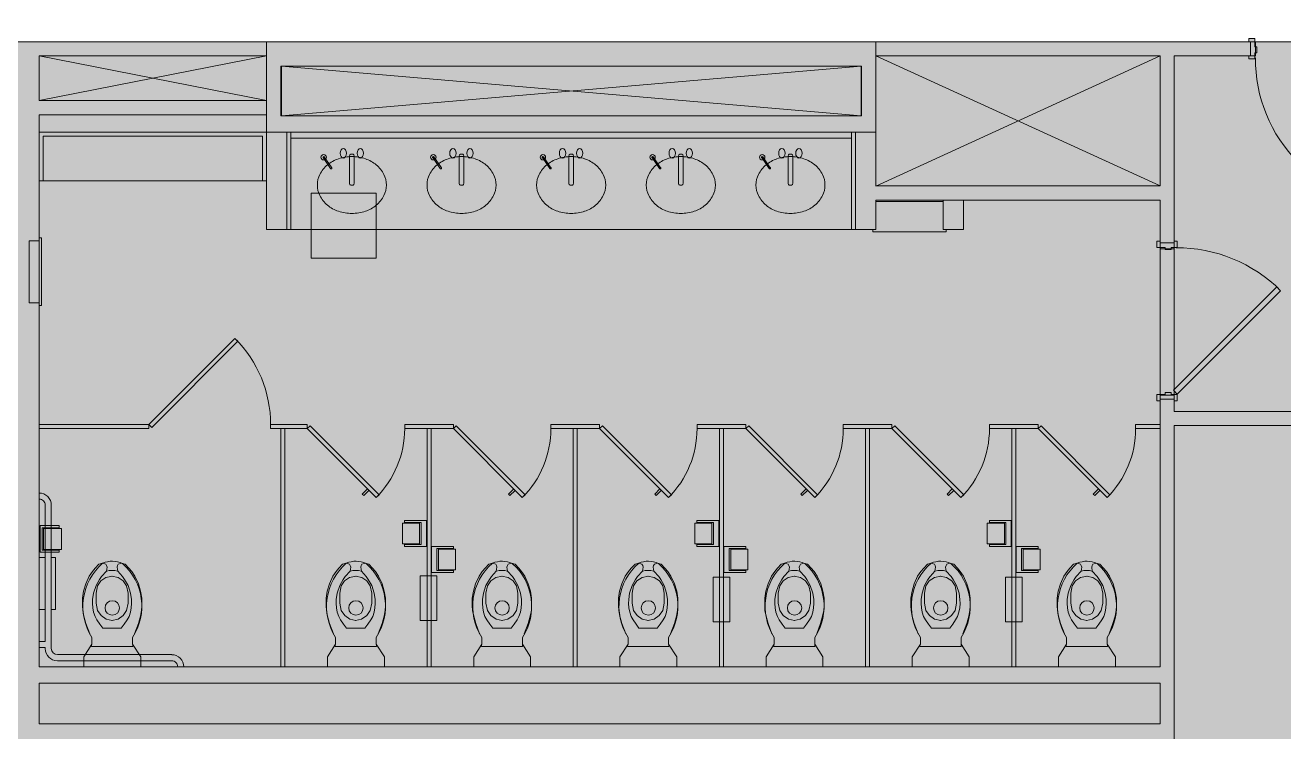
# Model space of a CAD drawing. Header units: inches. Extents: x 0 to 2024, y 708 to 2055.
# Drawn here: x 1038.6 to 1348.5, y 1068.1 to 1242.1 of the extents above; entities that cross this region are included whole.
import ezdxf

# ---------------------------------------------------------------- set-up
doc = ezdxf.new("R2010")
doc.units = ezdxf.units.IN
doc.header["$MEASUREMENT"] = 0
for name, color, linetype, lineweight in [('A-DETL', 90, 'Continuous', 9), ('A-DETL-GENF', 92, 'Continuous', 9), ('A-DOOR', 31, 'Continuous', 13), ('A-WALL-PATT', 111, 'Continuous', 13), ('CORE', 7, 'Continuous', 9), ('I-WALL', 2, 'Continuous', 13), ('Victor Bldg - 6th Floor_LINK_dwg', 8, 'Continuous', 9)]:
    doc.layers.add(name, color=color, linetype=linetype, lineweight=lineweight)

# ---------------------------------------------------------------- blocks, each defined once
blk = doc.blocks.new('Door - Single - Solid Door-7003409-Level XX  CONSTRUCTION')
at = {"layer": 'A-DOOR'}
h = blk.add_hatch(color=250, dxfattribs=at)
h.paths.add_polyline_path([(-15.63, 2.41), (-15.63, 1.66), (-15.26, 1.66), (-15.26, -1.84), (-15.63, -1.84), (-15.63, -2.59), (-14.13, -2.59), (-14.13, -1.09), (-13.63, -1.09), (-13.63, 0.41), (-14.13, 0.41), (-14.13, 2.41), (-15.26, 2.41)], flags=0)
h.paths.add_polyline_path([(21.62, -1.09), (22.12, -1.09), (22.12, -2.59), (23.62, -2.59), (23.62, -1.84), (23.24, -1.84), (23.24, 1.66), (23.62, 1.66), (23.62, 2.41), (22.12, 2.41), (22.12, 0.41), (21.62, 0.41), (21.62, -0.76)], flags=0)
at = {"layer": 'A-DOOR', "color": 8, "lineweight": 20}
for p, q in [((-15.63, 2.41), (-14.13, 2.41)), ((-15.63, 1.66), (-15.63, 2.41)), ((-14.13, 2.41), (-14.13, 0.41)), ((-14.13, 0.41), (-13.63, 0.41)), ((-13.63, 0.41), (-13.63, -1.09)), ((21.62, 0.41), (22.12, 0.41)), ((21.62, -1.09), (21.62, 0.41)), ((22.12, 2.41), (23.62, 2.41)), ((22.12, 0.41), (22.12, 2.41)), ((23.62, 2.41), (23.62, 1.66)), ((-15.63, -2.59), (-15.63, -1.84)), ((-14.13, -2.59), (-15.63, -2.59)), ((-14.13, -1.09), (-14.13, -2.59)), ((-13.63, -1.09), (-14.13, -1.09)), ((-13.03, -1.62), (-14.01, -2.59)), ((-14.01, -2.59), (11.45, -28.04)), ((12.42, -27.07), (-13.03, -1.62)), ((22.12, -1.09), (21.62, -1.09)), ((22.12, -2.59), (22.12, -1.09)), ((23.62, -2.59), (22.12, -2.59)), ((23.62, -1.84), (23.62, -2.59)), ((11.45, -28.04), (12.42, -27.07))]:
    blk.add_line(p, q, dxfattribs=at)
at = {"layer": 'A-DOOR', "lineweight": 9}
blk.add_arc((-14.01, -2.59), 36, 315, 0.5, dxfattribs=at)
blk = doc.blocks.new('Door - Single - Solid Door-7003412-Level XX  CONSTRUCTION')
at = {"layer": 'A-DOOR'}
h = blk.add_hatch(color=250, dxfattribs=at)
h.paths.add_polyline_path([(-14.76, 2.59), (-15.63, 2.59), (-15.63, 1.84), (-15.26, 1.84), (-15.26, -1.66), (-15.63, -1.66), (-15.63, -2.41), (-14.13, -2.41), (-14.13, -0.41), (-13.63, -0.41), (-13.63, 1.09), (-14.13, 1.09), (-14.13, 2.59)], flags=0)
h.paths.add_polyline_path([(23.62, 2.59), (22.12, 2.59), (22.12, 1.09), (21.62, 1.09), (21.62, -0.41), (22.12, -0.41), (22.12, -2.41), (23.62, -2.41), (23.62, -1.66), (23.24, -1.66), (23.24, 1.84), (23.62, 1.84), (23.62, 2.09)], flags=0)
at = {"layer": 'A-DOOR', "color": 8, "lineweight": 20}
for p, q in [((-14.01, 2.59), (11.45, 28.04)), ((11.45, 28.04), (12.42, 27.07)), ((12.42, 27.07), (-13.03, 1.62)), ((-15.63, 2.59), (-15.63, 1.84)), ((-14.13, 2.59), (-15.63, 2.59)), ((-14.13, 1.09), (-14.13, 2.59)), ((-13.63, 1.09), (-14.13, 1.09)), ((-13.03, 1.62), (-14.01, 2.59)), ((-13.63, -0.41), (-13.63, 1.09)), ((22.12, 1.09), (21.62, 1.09)), ((21.62, 1.09), (21.62, -0.41)), ((23.62, 2.59), (22.12, 2.59)), ((22.12, 2.59), (22.12, 1.09)), ((23.62, 1.84), (23.62, 2.59)), ((-15.63, -1.66), (-15.63, -2.41)), ((-15.63, -2.41), (-14.13, -2.41)), ((-14.13, -2.41), (-14.13, -0.41)), ((-14.13, -0.41), (-13.63, -0.41)), ((21.62, -0.41), (22.12, -0.41)), ((22.12, -0.41), (22.12, -2.41)), ((22.12, -2.41), (23.62, -2.41)), ((23.62, -2.41), (23.62, -1.66))]:
    blk.add_line(p, q, dxfattribs=at)
at = {"layer": 'A-DOOR', "lineweight": 9}
blk.add_arc((-14.01, 2.59), 36, 359.5, 45, dxfattribs=at)
blk = doc.blocks.new('Victor Bldg - 6th Floor_LINK_dwg_AH13F-6987496-Level XX  CONSTRUCTION')
at = {"layer": 'CORE'}
for p, q in [((1118.42, 1209.86), (1118.42, 1203.17)), ((1119.29, 1210.31), (1118.72, 1210.31)), ((1119.59, 1203.17), (1119.59, 1209.86)), ((1118.72, 1202.72), (1119.29, 1202.72))]:
    blk.add_line(p, q, dxfattribs=at)
for centre in [(1116.88, 1210.53), (1121.08, 1210.53)]:
    blk.add_ellipse(centre, major_axis=(0, 1.17), ratio=0.666667, dxfattribs=at)
for centre, start_param, end_param in [((1118.72, 1209.86), 0, 1.570796), ((1119.29, 1209.86), 4.712389, 6.283185), ((1118.72, 1203.17), 1.570796, 3.141593), ((1119.29, 1203.17), 3.141593, 4.712389)]:
    blk.add_ellipse(centre, major_axis=(0, 0.45), ratio=0.666667, start_param=start_param, end_param=end_param, dxfattribs=at)
blk = doc.blocks.new('Victor Bldg - 6th Floor_LINK_dwg_AH13F-6987497-Level XX  CONSTRUCTION')
at = {"layer": 'CORE'}
for p, q in [((1145.42, 1209.86), (1145.42, 1203.17)), ((1146.29, 1210.31), (1145.72, 1210.31)), ((1146.59, 1203.17), (1146.59, 1209.86)), ((1145.72, 1202.72), (1146.29, 1202.72))]:
    blk.add_line(p, q, dxfattribs=at)
for centre in [(1143.88, 1210.53), (1148.08, 1210.53)]:
    blk.add_ellipse(centre, major_axis=(0, 1.17), ratio=0.666667, dxfattribs=at)
for centre, start_param, end_param in [((1145.72, 1209.86), 0, 1.570796), ((1146.29, 1209.86), 4.712389, 6.283185), ((1145.72, 1203.17), 1.570796, 3.141593), ((1146.29, 1203.17), 3.141593, 4.712389)]:
    blk.add_ellipse(centre, major_axis=(0, 0.45), ratio=0.666667, start_param=start_param, end_param=end_param, dxfattribs=at)
blk = doc.blocks.new('Victor Bldg - 6th Floor_LINK_dwg_AH13F-6987498-Level XX  CONSTRUCTION')
at = {"layer": 'CORE'}
for p, q in [((1172.42, 1209.86), (1172.42, 1203.17)), ((1173.29, 1210.31), (1172.72, 1210.31)), ((1173.59, 1203.17), (1173.59, 1209.86)), ((1172.72, 1202.72), (1173.29, 1202.72))]:
    blk.add_line(p, q, dxfattribs=at)
for centre in [(1170.88, 1210.53), (1175.08, 1210.53)]:
    blk.add_ellipse(centre, major_axis=(0, 1.17), ratio=0.666667, dxfattribs=at)
for centre, start_param, end_param in [((1172.72, 1209.86), 0, 1.570796), ((1173.29, 1209.86), 4.712389, 6.283185), ((1172.72, 1203.17), 1.570796, 3.141593), ((1173.29, 1203.17), 3.141593, 4.712389)]:
    blk.add_ellipse(centre, major_axis=(0, 0.45), ratio=0.666667, start_param=start_param, end_param=end_param, dxfattribs=at)
blk = doc.blocks.new('Victor Bldg - 6th Floor_LINK_dwg_AH13F-6987499-Level XX  CONSTRUCTION')
at = {"layer": 'CORE'}
for p, q in [((1226.42, 1209.86), (1226.42, 1203.17)), ((1227.29, 1210.31), (1226.72, 1210.31)), ((1227.59, 1203.17), (1227.59, 1209.86)), ((1226.72, 1202.72), (1227.29, 1202.72))]:
    blk.add_line(p, q, dxfattribs=at)
for centre in [(1224.88, 1210.53), (1229.08, 1210.53)]:
    blk.add_ellipse(centre, major_axis=(0, 1.17), ratio=0.666667, dxfattribs=at)
for centre, start_param, end_param in [((1226.72, 1209.86), 0, 1.570796), ((1227.29, 1209.86), 4.712389, 6.283185), ((1226.72, 1203.17), 1.570796, 3.141593), ((1227.29, 1203.17), 3.141593, 4.712389)]:
    blk.add_ellipse(centre, major_axis=(0, 0.45), ratio=0.666667, start_param=start_param, end_param=end_param, dxfattribs=at)
blk = doc.blocks.new('Victor Bldg - 6th Floor_LINK_dwg_AH13F-6987500-Level XX  CONSTRUCTION')
at = {"layer": 'CORE'}
for p, q in [((1199.42, 1209.86), (1199.42, 1203.17)), ((1200.29, 1210.31), (1199.72, 1210.31)), ((1200.59, 1203.17), (1200.59, 1209.86)), ((1199.72, 1202.72), (1200.29, 1202.72))]:
    blk.add_line(p, q, dxfattribs=at)
for centre in [(1197.88, 1210.53), (1202.08, 1210.53)]:
    blk.add_ellipse(centre, major_axis=(0, 1.17), ratio=0.666667, dxfattribs=at)
for centre, start_param, end_param in [((1199.72, 1209.86), 0, 1.570796), ((1200.29, 1209.86), 4.712389, 6.283185), ((1199.72, 1203.17), 1.570796, 3.141593), ((1200.29, 1203.17), 3.141593, 4.712389)]:
    blk.add_ellipse(centre, major_axis=(0, 0.45), ratio=0.666667, start_param=start_param, end_param=end_param, dxfattribs=at)
blk = doc.blocks.new('Victor Bldg - 6th Floor_LINK_dwg_TOILETWP-6987501-Level XX  CONSTRUCTION')
at = {"layer": 'CORE', "flags": 128}
for points in [[(7.25, 5), (5.62, 5), (2.5, 7), (0, 7), (0, -7), (2.5, -7), (5.62, -5), (7.25, -5)], [(8.12, -5.46), (10.63, -6.42), (12.51, -6.92), (13.83, -7.19), (15.03, -7.26), (16.87, -7.26), (18.65, -6.98), (20.47, -6.44), (22.28, -5.58), (23.44, -4.8), (24.31, -4.1), (25.28, -3.19), (25.51, -2.28), (25.47, -2.01), (25.3, -1.48), (24.97, -1.3), (24.53, -1.17), (23.54, -1.33), (22.24, -2.55), (21.51, -3.05), (20.03, -3.89), (18.15, -4.51), (16.56, -4.74), (15.6, -4.76), (14.51, -4.67), (13.47, -4.49), (12.4, -4.14), (11.6, -3.67), (10.47, -2.94), (9.53, -2.21), (9.53, 2.3), (10.47, 3.03), (11.6, 3.77), (12.4, 4.23), (13.47, 4.59), (14.51, 4.77), (15.6, 4.85), (16.56, 4.84), (18.15, 4.6), (20.03, 3.98), (21.51, 3.14), (22.24, 2.64), (23.54, 1.43), (24.53, 1.27), (24.97, 1.39), (25.3, 1.57), (25.47, 2.11), (25.51, 2.37), (25.28, 3.28), (24.31, 4.19), (23.44, 4.89), (22.28, 5.68), (20.47, 6.53), (18.65, 7.07), (16.87, 7.35), (15.03, 7.35), (13.83, 7.28), (12.51, 7.01), (10.63, 6.51), (8.12, 5.55)], [(5.43, 5.11), (4.97, 5.11), (4.97, -5.04), (5.43, -5.04)], [(22.31, -0.02), (21.99, 1.55), (21.18, 2.81), (19.9, 3.63), (18.1, 4), (15.65, 4), (13.85, 3.63), (12.61, 2.77), (11.74, 1.51), (11.44, 0)], [(22.31, 0.11), (21.99, -1.46), (21.18, -2.72), (19.9, -3.54), (18.1, -3.9), (15.65, -3.9), (13.85, -3.54), (12.61, -2.68), (11.74, -1.41), (11.44, 0.09)]]:
    blk.add_lwpolyline(points, dxfattribs=at)
at = {"layer": 'CORE'}
blk.add_circle((14.5, 0), 1.77, dxfattribs=at)
for centre, radius, start, end in [((14.87, -6.83), 14.07, 40.8531, 122.7754), ((18.78, 0), 4.96, 344.4353, 16.8577), ((20.02, 0), 5.98, 335.3815, 23.3669), ((14.91, 6.75), 14.03, 236.9216, 318.7734)]:
    blk.add_arc(centre, radius, start, end, dxfattribs=at)
blk = doc.blocks.new('Victor Bldg - 6th Floor_LINK_dwg-6972721-Level XX  CONSTRUCTION')
at = {"layer": 'CORE'}
for p, q in [((1244.38, 1219.75), (1244.38, 1232)), ((1098, 1220), (1042, 1220)), ((1243, 1215.75), (1243, 1191.75)), ((1098, 1203.75), (1042, 1203.75)), ((1318, 1199), (1318, 1197.75)), ((1101.5, 1142.75), (1101.5, 1084.12)), ((1102.5, 1142.75), (1102.5, 1084.12)), ((1137.5, 1142.75), (1137.5, 1084.12)), ((1138.5, 1142.75), (1138.5, 1084.12)), ((1173.5, 1142.75), (1173.5, 1084.12)), ((1174.5, 1142.75), (1174.5, 1084.12)), ((1209.5, 1142.75), (1209.5, 1084.12)), ((1210.5, 1142.75), (1210.5, 1084.12)), ((1245.5, 1142.75), (1245.5, 1084.12)), ((1246.5, 1142.75), (1246.5, 1084.12)), ((1281.5, 1142.75), (1281.5, 1084.12)), ((1282.5, 1142.75), (1282.5, 1084.12)), ((1042, 1126.89), (1042, 1125.4)), ((1042, 1124.87), (1042, 1112.37)), ((1044.99, 1088.61), (1044.99, 1123.91)), ((1044.96, 1118.87), (1046.46, 1118.87)), ((1044.96, 1118.37), (1046.46, 1118.37)), ((1046.46, 1118.2), (1044.96, 1118.2)), ((1044.96, 1112.97), (1046.46, 1112.97)), ((1044.96, 1112.87), (1046.46, 1112.87)), ((1043.48, 1111), (1042, 1111)), ((1044.96, 1112.37), (1046.46, 1112.37)), ((1043.48, 1098.25), (1042, 1098.25)), ((1074.63, 1087.12), (1046.48, 1087.12)), ((1046.48, 1085.63), (1074.63, 1085.63)), ((1077.61, 1084.12), (1076.12, 1084.12))]:
    blk.add_line(p, q, dxfattribs=at)
at = {"layer": 'CORE', "flags": 128}
for points in [[(1248, 1238), (1098, 1238), (829, 1238), (829, 951.5), (829, 904), (850.19, 904), (850.19, 907.5), (833.62, 907.5), (833.62, 951.5)], [(1321.5, 1234.5), (1341.5, 1234.5), (1341.5, 1238), (1248, 1238), (1248, 1215.75), (1098, 1215.75), (1098, 1238)], [(1491.5, 1162.5), (1491.5, 1238), (1377.5, 1238), (1377.5, 1234.5), (1381.5, 1234.5), (1381.5, 1147), (1321.5, 1147), (1321.5, 1151)], [(1042, 1234.5), (1042, 1223.5), (1098, 1223.5), (1042, 1234.5), (1098, 1234.5), (1042, 1223.5)], [(1248, 1215.75), (1248, 1202.5), (1318, 1202.5), (1318, 1234.5), (1248, 1202.44)], [(1318, 1202.5), (1248, 1234.5), (1318, 1234.5), (1318, 1205.25)], [(1321.5, 1197.75), (1321.5, 1234.5), (1321.5, 1187), (1321.5, 1152.44)], [(1101.63, 1232), (1244.38, 1219.75), (1101.63, 1219.75), (1101.63, 1232), (1244.38, 1232), (1101.63, 1219.75)], [(1318, 1151), (1318, 1084.12), (1042, 1084.12), (1042, 1220)], [(1103, 1191.75), (1103, 1215.75), (1103, 1191.75), (1098, 1191.75), (1098, 1215.75), (1042, 1215.75)], [(1321.5, 1187), (1318, 1187), (1318, 1199), (1269.62, 1199), (1269.62, 1191.75), (1264.62, 1191.75), (1264.62, 1198.69), (1248, 1198.69), (1248, 1191.75), (1248, 1199), (1264.62, 1199), (1264.62, 1191.75), (1264.62, 1198.69), (1248, 1198.69), (1248, 1191.75), (1243, 1191.75), (1103, 1191.75), (1098, 1191.75), (1098, 1215.75)], [(1097, 1203.75), (1097, 1214.75), (1043, 1214.75), (1043, 1203.75)], [(1104, 1191.75), (1104, 1214.25), (1242, 1214.25), (1242, 1191.75)], [(1042, 1173.76), (1039.5, 1173.76), (1039.5, 1189.01), (1042, 1189.01)], [(1042, 1189.69), (1042.56, 1189.69), (1042.56, 1173.07), (1042, 1173.07)], [(1321.5, 1152), (1321.5, 1151), (1318, 1151), (1318, 1187)], [(1042, 1142.75), (1069, 1142.75), (1069, 1143.75), (1069.71, 1143.04), (1090.92, 1164.26), (1090.21, 1164.96), (1069, 1143.75), (1042, 1143.75)], [(1318, 1142.75), (1312, 1142.75), (1312, 1143.75), (1318, 1143.75)], [(1108, 1142.75), (1124.97, 1125.78), (1125.68, 1126.49), (1108.71, 1143.46), (1108, 1142.75), (1108.71, 1142.04)], [(1321.5, 865.12), (1321.5, 929.62), (1321.5, 965.62), (1321.5, 1008.5), (1325.5, 1008.5), (1325.5, 1013.5), (1321.5, 1013.5), (1321.5, 1143.5), (1381.5, 1143.5), (1381.5, 1106.5)], [(1123.2, 1127.55), (1121.92, 1126.26), (1121.57, 1126.62), (1122.85, 1127.9)], [(1159.2, 1127.55), (1157.92, 1126.26), (1157.57, 1126.62), (1158.85, 1127.9)], [(1195.2, 1127.55), (1193.92, 1126.26), (1193.57, 1126.62), (1194.85, 1127.9)], [(1231.2, 1127.55), (1229.92, 1126.26), (1229.57, 1126.62), (1230.85, 1127.9)], [(1267.2, 1127.55), (1265.92, 1126.26), (1265.57, 1126.62), (1266.85, 1127.9)], [(1303.2, 1127.55), (1301.92, 1126.26), (1301.57, 1126.62), (1302.85, 1127.9)], [(1043.5, 1123.91), (1043.5, 1090.39), (1042, 1090.39)], [(1044.94, 1112.37), (1042.21, 1112.37), (1042.21, 1118.87), (1044.94, 1118.87)], [(1046.46, 1118.37), (1046.96, 1118.37), (1046.96, 1118.87), (1046.46, 1118.87)], [(1044.94, 1112.87), (1042.71, 1112.87), (1042.71, 1118.37), (1044.94, 1118.37)], [(1044.94, 1118.2), (1043.08, 1118.2), (1043.08, 1112.97), (1044.94, 1112.97)], [(1046.46, 1112.97), (1047.47, 1112.97), (1047.47, 1118.2), (1046.46, 1118.2)], [(1046.46, 1112.87), (1046.96, 1112.87), (1046.96, 1112.37), (1046.46, 1112.37)], [(1044.97, 1098.25), (1046, 1098.25), (1046, 1111), (1044.97, 1111)], [(1042, 1088.9), (1043.5, 1088.9), (1043.5, 1088.61)]]:
    blk.add_lwpolyline(points, dxfattribs=at)
for points in [[(1113.76, 1206.79), (1111.92, 1209.47)], [(1114.03, 1206.95), (1112.18, 1209.63)], [(1140.76, 1206.79), (1138.92, 1209.47)], [(1141.03, 1206.95), (1139.18, 1209.63)], [(1167.76, 1206.79), (1165.92, 1209.47)], [(1168.03, 1206.95), (1166.18, 1209.63)], [(1194.76, 1206.79), (1192.92, 1209.47)], [(1195.03, 1206.95), (1193.18, 1209.63)], [(1221.76, 1206.79), (1219.92, 1209.47)], [(1222.03, 1206.95), (1220.18, 1209.63)], [(1109, 1184.75), (1125, 1184.75), (1125, 1200.75), (1109, 1200.75)], [(1265.31, 1191.75), (1265.31, 1191.19), (1247.31, 1191.19), (1247.31, 1191.75), (1247.31, 1191.19), (1265.31, 1191.19)], [(1108, 1143.75), (1099, 1143.75), (1099, 1142.75), (1108, 1142.75)], [(1132, 1143.75), (1144, 1143.75), (1144, 1142.75), (1132, 1142.75)], [(1197.68, 1126.49), (1196.97, 1125.78), (1180, 1142.75), (1180, 1143.75), (1168, 1143.75), (1168, 1142.75), (1180, 1142.75), (1180.71, 1143.46)], [(1204, 1143.75), (1216, 1143.75), (1216, 1142.75), (1216.71, 1143.46), (1233.68, 1126.49), (1232.97, 1125.78), (1216, 1142.75), (1204, 1142.75)], [(1240, 1143.75), (1240, 1142.75), (1252, 1142.75), (1268.97, 1125.78), (1269.68, 1126.49), (1252.71, 1143.46), (1252, 1142.75), (1252, 1143.75)], [(1305.68, 1126.49), (1304.97, 1125.78), (1288, 1142.75), (1276, 1142.75), (1276, 1143.75), (1288, 1143.75), (1288, 1142.75), (1288.71, 1143.46)], [(1160.97, 1125.78), (1161.68, 1126.49), (1144.71, 1143.46), (1144, 1142.75)], [(1131.46, 1119.5), (1135.67, 1119.5), (1135.67, 1114.4), (1131.46, 1114.4)], [(1131.98, 1113.75), (1137.35, 1113.75), (1137.35, 1120.12), (1131.98, 1120.12), (1131.98, 1119.62), (1136.04, 1119.62), (1136.04, 1114.25), (1131.98, 1114.25)], [(1203.46, 1119.5), (1207.67, 1119.5), (1207.67, 1114.4), (1203.46, 1114.4)], [(1203.98, 1113.75), (1209.35, 1113.75), (1209.35, 1120.12), (1203.98, 1120.12), (1203.98, 1119.62), (1208.04, 1119.62), (1208.04, 1114.25), (1203.98, 1114.25)], [(1275.46, 1119.5), (1279.67, 1119.5), (1279.67, 1114.4), (1275.46, 1114.4)], [(1275.98, 1113.75), (1281.35, 1113.75), (1281.35, 1120.12), (1275.98, 1120.12), (1275.98, 1119.62), (1280.04, 1119.62), (1280.04, 1114.25), (1275.98, 1114.25)], [(1143.99, 1113.75), (1138.61, 1113.75), (1138.61, 1107.37), (1143.99, 1107.37), (1143.99, 1107.87), (1139.93, 1107.87), (1139.93, 1113.25), (1143.99, 1113.25)], [(1144.5, 1108), (1140.3, 1108), (1140.3, 1113.1), (1144.5, 1113.1)], [(1215.99, 1113.75), (1210.61, 1113.75), (1210.61, 1107.37), (1215.99, 1107.37), (1215.99, 1107.87), (1211.93, 1107.87), (1211.93, 1113.25), (1215.99, 1113.25)], [(1216.5, 1108), (1212.3, 1108), (1212.3, 1113.1), (1216.5, 1113.1)], [(1287.99, 1113.75), (1282.61, 1113.75), (1282.61, 1107.37), (1287.99, 1107.37), (1287.99, 1107.87), (1283.93, 1107.87), (1283.93, 1113.25), (1287.99, 1113.25)], [(1288.5, 1108), (1284.3, 1108), (1284.3, 1113.1), (1288.5, 1113.1)], [(1135.78, 1095.5), (1135.78, 1106.5), (1139.91, 1106.5), (1139.91, 1095.5)], [(1207.94, 1095.22), (1207.94, 1106.22), (1212.06, 1106.22), (1212.06, 1095.22)], [(1279.94, 1095.22), (1279.94, 1106.22), (1284.06, 1106.22), (1284.06, 1095.22)], [(1042, 1080.12), (1318, 1080.12), (1318, 1070.12), (1042, 1070.12)]]:
    blk.add_lwpolyline(points, close=True, dxfattribs=at)
at = {"layer": 'CORE'}
for centre in [(1112.05, 1209.55), (1112.05, 1209.55), (1139.05, 1209.55), (1139.05, 1209.55), (1166.05, 1209.55), (1166.05, 1209.55), (1193.05, 1209.55), (1193.05, 1209.55), (1220.05, 1209.55), (1220.05, 1209.55)]:
    blk.add_circle(centre, 0.667, dxfattribs=at)
for centre, radius, start, end in [((1112.05, 1209.55), 0.167, 11.6829, 236.8423), ((1112.05, 1209.55), 0.167, 11.6829, 236.8423), ((1118.45, 1201.04), 8.59, 108.8354, 129.4725), ((1119, 1199.43), 10.29, 90, 108.8354), ((1119, 1199.43), 10.29, 71.1646, 90), ((1119.55, 1201.04), 8.59, 50.5275, 71.1646), ((1139.05, 1209.55), 0.167, 11.6829, 236.8423), ((1139.05, 1209.55), 0.167, 11.6829, 236.8423), ((1145.45, 1201.04), 8.59, 108.8354, 129.4725), ((1146, 1199.43), 10.29, 90, 108.8354), ((1146, 1199.43), 10.29, 71.1646, 90), ((1146.55, 1201.04), 8.59, 50.5275, 71.1646), ((1166.05, 1209.55), 0.167, 11.6829, 236.8423), ((1166.05, 1209.55), 0.167, 11.6829, 236.8423), ((1172.45, 1201.04), 8.59, 108.8354, 129.4725), ((1173, 1199.43), 10.29, 90, 108.8354), ((1173, 1199.43), 10.29, 71.1646, 90), ((1173.55, 1201.04), 8.59, 50.5275, 71.1646), ((1193.05, 1209.55), 0.167, 11.6829, 236.8423), ((1193.05, 1209.55), 0.167, 11.6829, 236.8423), ((1199.45, 1201.04), 8.59, 108.8354, 129.4725), ((1200, 1199.43), 10.29, 90, 108.8354), ((1200, 1199.43), 10.29, 71.1646, 90), ((1200.55, 1201.04), 8.59, 50.5275, 71.1646), ((1220.05, 1209.55), 0.167, 11.6829, 236.8423), ((1220.05, 1209.55), 0.167, 11.6829, 236.8423), ((1226.45, 1201.04), 8.59, 108.8354, 129.4725), ((1227, 1199.43), 10.29, 90, 108.8354), ((1227, 1199.43), 10.29, 71.1646, 90), ((1227.55, 1201.04), 8.59, 50.5275, 71.1646), ((1117.61, 1202.07), 7.26, 129.4725, 153.2988), ((1113.9, 1206.86), 0.167, 192.1914, 57.3508), ((1113.9, 1206.86), 0.167, 192.1914, 57.3508), ((1120.39, 1202.07), 7.26, 26.7012, 50.5275), ((1144.61, 1202.07), 7.26, 129.4725, 153.2988), ((1140.9, 1206.86), 0.167, 192.1914, 57.3508), ((1140.9, 1206.86), 0.167, 192.1914, 57.3508), ((1147.39, 1202.07), 7.26, 26.7012, 50.5275), ((1171.61, 1202.07), 7.26, 129.4725, 153.2988), ((1167.9, 1206.86), 0.167, 192.1914, 57.3508), ((1167.9, 1206.86), 0.167, 192.1914, 57.3508), ((1174.39, 1202.07), 7.26, 26.7012, 50.5275), ((1198.61, 1202.07), 7.26, 129.4725, 153.2988), ((1194.9, 1206.86), 0.167, 192.1914, 57.3508), ((1194.9, 1206.86), 0.167, 192.1914, 57.3508), ((1201.39, 1202.07), 7.26, 26.7012, 50.5275), ((1225.61, 1202.07), 7.26, 129.4725, 153.2988), ((1221.9, 1206.86), 0.167, 192.1914, 57.3508), ((1221.9, 1206.86), 0.167, 192.1914, 57.3508), ((1228.39, 1202.07), 7.26, 26.7012, 50.5275), ((1116.3, 1202.72), 5.8, 153.2988, 180), ((1116.3, 1202.72), 5.8, 180, 206.7012), ((1121.7, 1202.72), 5.8, 0, 26.7012), ((1121.7, 1202.72), 5.8, 333.2988, 0), ((1143.3, 1202.72), 5.8, 153.2988, 180), ((1143.3, 1202.72), 5.8, 180, 206.7012), ((1148.7, 1202.72), 5.8, 0, 26.7012), ((1148.7, 1202.72), 5.8, 333.2988, 0), ((1170.3, 1202.72), 5.8, 153.2988, 180), ((1170.3, 1202.72), 5.8, 180, 206.7012), ((1175.7, 1202.72), 5.8, 0, 26.7012), ((1175.7, 1202.72), 5.8, 333.2988, 0), ((1197.3, 1202.72), 5.8, 153.2988, 180), ((1197.3, 1202.72), 5.8, 180, 206.7012), ((1202.7, 1202.72), 5.8, 0, 26.7012), ((1202.7, 1202.72), 5.8, 333.2988, 0), ((1224.3, 1202.72), 5.8, 153.2988, 180), ((1224.3, 1202.72), 5.8, 180, 206.7012), ((1229.7, 1202.72), 5.8, 0, 26.7012), ((1229.7, 1202.72), 5.8, 333.2988, 0), ((1117.61, 1203.38), 7.26, 206.7012, 230.5275), ((1120.39, 1203.38), 7.26, 309.4725, 333.2988), ((1144.61, 1203.38), 7.26, 206.7012, 230.5275), ((1147.39, 1203.38), 7.26, 309.4725, 333.2988), ((1171.61, 1203.38), 7.26, 206.7012, 230.5275), ((1174.39, 1203.38), 7.26, 309.4725, 333.2988), ((1198.61, 1203.38), 7.26, 206.7012, 230.5275), ((1201.39, 1203.38), 7.26, 309.4725, 333.2988), ((1225.61, 1203.38), 7.26, 206.7012, 230.5275), ((1228.39, 1203.38), 7.26, 309.4725, 333.2988), ((1118.45, 1204.4), 8.59, 230.5275, 251.1646), ((1119.55, 1204.4), 8.59, 288.8354, 309.4725), ((1145.45, 1204.4), 8.59, 230.5275, 251.1646), ((1146.55, 1204.4), 8.59, 288.8354, 309.4725), ((1172.45, 1204.4), 8.59, 230.5275, 251.1646), ((1173.55, 1204.4), 8.59, 288.8354, 309.4725), ((1199.45, 1204.4), 8.59, 230.5275, 251.1646), ((1200.55, 1204.4), 8.59, 288.8354, 309.4725), ((1226.45, 1204.4), 8.59, 230.5275, 251.1646), ((1227.55, 1204.4), 8.59, 288.8354, 309.4725), ((1119, 1206.02), 10.29, 251.1646, 270), ((1119, 1206.02), 10.29, 270, 288.8354), ((1146, 1206.02), 10.29, 251.1646, 270), ((1146, 1206.02), 10.29, 270, 288.8354), ((1173, 1206.02), 10.29, 251.1646, 270), ((1173, 1206.02), 10.29, 270, 288.8354), ((1200, 1206.02), 10.29, 251.1646, 270), ((1200, 1206.02), 10.29, 270, 288.8354), ((1227, 1206.02), 10.29, 251.1646, 270), ((1227, 1206.02), 10.29, 270, 288.8354), ((1069, 1143.75), 30, 0, 45), ((1108, 1142.75), 24, 315, 360), ((1144, 1142.75), 24, 315, 360), ((1180, 1142.75), 24, 315, 360), ((1216, 1142.75), 24, 315, 360), ((1252, 1142.75), 24, 315, 360), ((1288, 1142.75), 24, 315, 360), ((1042.01, 1123.91), 2.98, 0, 90.1475), ((1042.01, 1123.91), 1.49, 0, 90.2951), ((1046.48, 1088.61), 2.98, 180, 270), ((1046.48, 1088.61), 1.49, 180, 270), ((1074.63, 1084.13), 2.98, 359.8525, 90), ((1074.63, 1084.13), 1.49, 359.7049, 90)]:
    blk.add_arc(centre, radius, start, end, dxfattribs=at)
for name in ['Victor Bldg - 6th Floor_LINK_dwg_AH13F-6987496-Level XX  CONSTRUCTION', 'Victor Bldg - 6th Floor_LINK_dwg_AH13F-6987497-Level XX  CONSTRUCTION', 'Victor Bldg - 6th Floor_LINK_dwg_AH13F-6987498-Level XX  CONSTRUCTION', 'Victor Bldg - 6th Floor_LINK_dwg_AH13F-6987500-Level XX  CONSTRUCTION', 'Victor Bldg - 6th Floor_LINK_dwg_AH13F-6987499-Level XX  CONSTRUCTION']:
    blk.add_blockref(name, (0, 0))
at = {"rotation": 90}
for p in [(1060, 1084.12), (1120, 1084.12), (1156, 1084.12), (1192, 1084.12), (1228, 1084.12), (1264, 1084.12), (1300, 1084.12)]:
    blk.add_blockref('Victor Bldg - 6th Floor_LINK_dwg_TOILETWP-6987501-Level XX  CONSTRUCTION', p, dxfattribs=at)

msp = doc.modelspace()

# ---------------------------------------------------------------- hatches: boundary and pattern name
at = {"layer": 'A-DETL-GENF'}
h = msp.add_hatch(color=9, dxfattribs=at)
h.paths.add_polyline_path([(807.87, 707.56), (2023.53, 707.56), (2023.53, 2035.5), (1783, 2035.5), (1783, 2021.5), (1759, 2021.5), (1759, 2035.5), (1443, 2035.5), (1443, 1757.5), (1453, 1757.5), (1453, 1733.5), (1443, 1733.5), (1443, 1399.5), (1455, 1399.5), (1455, 1371.5), (1443, 1371.5), (1443, 1301.25), (1883.86, 1301.25), (1883.86, 1238), (1986, 1238), (1986, 749.5), (807.87, 749.5), (807.87, 748.75), (806.37, 748.75), (806.37, 750.75), (805.87, 750.75), (805.87, 752.25), (806.37, 752.25), (806.37, 753), (770.12, 753), (770.12, 752.25), (770.62, 752.25), (770.62, 750.75), (770.12, 750.75), (770.12, 748.75), (768.62, 748.75), (768.62, 749.5), (765.5, 749.5), (765.5, 872.5), (34.12, 872.5), (34.12, 814.5), (30, 814.5), (30, 728.5), (34.12, 728.5), (34.12, 707.56), (807.5, 707.56)], flags=0)
h.paths.add_polyline_path([(1004.38, 813), (1040.62, 813), (1040.62, 813.75), (1040.12, 813.75), (1040.12, 815.25), (1040.62, 815.25), (1040.62, 818.38), (1042.12, 818.38), (1042.12, 817.63), (1052.5, 817.63), (1052.5, 912.5), (993, 912.5), (993, 951.5), (907.38, 951.5), (907.38, 817.63), (1002.88, 817.63), (1002.89, 818.38), (1004.38, 818.38), (1004.38, 815.25), (1004.88, 815.25), (1004.88, 813.75), (1004.38, 813.75)], flags=0)
h.paths.add_polyline_path([(899.19, 813), (899.19, 815.38), (898.69, 815.38), (898.69, 816.88), (899.19, 816.88), (899.19, 818.38), (900.69, 818.38), (900.69, 817.63), (902.75, 817.63), (902.75, 951.5), (833.62, 951.5), (833.62, 817.63), (861.44, 817.63), (861.44, 818.38), (862.94, 818.38), (862.94, 816.88), (863.44, 816.88), (863.44, 815.38), (862.94, 815.38), (862.94, 813), (899.06, 813)], flags=0)
h.paths.add_polyline_path([(1286.63, 813), (1286.63, 814.75), (1286.13, 814.75), (1286.13, 816.25), (1286.63, 816.25), (1286.63, 817.75), (1288.13, 817.75), (1288.13, 817), (1321.5, 817), (1321.5, 865.12), (1290.75, 865.12), (1290.75, 912.5), (1058.5, 912.5), (1058.5, 817), (1248.88, 817), (1248.88, 817.75), (1250.38, 817.75), (1250.38, 816.25), (1250.88, 816.25), (1250.88, 814.75), (1250.38, 814.75), (1250.38, 813), (1286.5, 813)], flags=0)
h.paths.add_polyline_path([(1765.42, 818), (1947.62, 818), (1947.62, 994.5), (1842, 994.5), (1842, 1002.5), (1843.49, 1002.5), (1843.49, 1138.5), (1842, 1138.5), (1842, 1141.5), (1737.13, 1141.5), (1737.13, 818)], flags=0)
h.paths.add_polyline_path([(1977, 818), (1977, 994.5), (1953.63, 994.5), (1953.63, 818)], flags=0)
h.paths.add_polyline_path([(1637.5, 818), (1730.13, 818), (1730.13, 1140.5), (1637.5, 1140.5), (1637.5, 1106.5), (1630.5, 1106.5), (1630.5, 1064.5), (1637.5, 1064.5), (1637.5, 1001.5), (1630.5, 1001.5), (1630.5, 959.5), (1637.5, 959.5), (1637.5, 897.5), (1630.5, 897.5), (1630.5, 855.5), (1637.5, 855.5), (1637.5, 824.99)], flags=0)
h.paths.add_polyline_path([(1484.5, 818), (1484.5, 855.5), (1491.5, 855.5), (1491.5, 897.5), (1484.5, 897.5), (1484.5, 959.5), (1491.5, 959.5), (1491.5, 1001.5), (1484.5, 1001.5), (1484.5, 1064.5), (1491.5, 1064.5), (1491.5, 1106.5), (1484.5, 1106.5), (1484.5, 1153.5), (1388.5, 1153.5), (1388.5, 1106.5), (1381.5, 1106.5), (1381.5, 1143.5), (1321.5, 1143.5), (1321.5, 1013.5), (1323.13, 1013.5), (1323.13, 1014.25), (1324.63, 1014.25), (1324.65, 1012.75), (1325.13, 1012.75), (1325.13, 1011.25), (1324.63, 1011.25), (1324.63, 1008.5), (1360.88, 1008.5), (1360.88, 1011.25), (1360.38, 1011.25), (1360.38, 1012.75), (1360.88, 1012.75), (1360.88, 1014.25), (1362.38, 1014.25), (1362.38, 1013.5), (1381.5, 1013.5), (1381.5, 1064.5), (1388.5, 1064.5), (1388.5, 818)], flags=0)
h.paths.add_polyline_path([(1294.25, 868.63), (1318, 868.63), (1318, 912.5), (1294.25, 912.5), (1294.25, 882.71)], flags=0)
h.paths.add_polyline_path([(997, 916), (1023.22, 916), (1023.22, 936.5), (1026.38, 936.5), (1026.38, 1013.5), (1029.88, 1013.5), (1029.88, 936.5), (1038.55, 936.5), (1038.55, 1013.5), (1036, 1013.5), (1036, 1234.5), (867.38, 1234.5), (867.38, 957.5), (993, 957.5), (993, 1017.5), (1016.5, 1017.5), (1016.5, 1013.5), (997, 1013.5), (997, 924.5)], flags=0)
h.paths.add_polyline_path([(1058.5, 924.5), (1257.5, 924.5), (1257.5, 960.5), (1261, 960.5), (1261, 928), (1317.25, 928), (1317.25, 929.12), (1318.75, 929.12), (1318.75, 929.62), (1320.25, 929.62), (1320.25, 929.12), (1321.5, 929.12), (1321.5, 965.37), (1320.25, 965.37), (1320.25, 964.87), (1318.75, 964.87), (1318.75, 965.37), (1317.25, 965.37), (1317.25, 966.87), (1318, 966.87), (1318, 1004.12), (1261, 1004.12), (1261, 1009.12), (1318, 1009.12), (1318, 1066.12), (1042, 1066.12), (1042, 1013.5), (1042.05, 1013.5), (1042.05, 936.5), (1047.22, 936.5), (1047.22, 924.5), (1052.5, 924.5)], flags=0)
h.paths.add_polyline_path([(861.38, 957.5), (861.38, 1234.5), (838, 1234.5), (838, 957.5)], flags=0)
h.paths.add_polyline_path([(1977, 1000.5), (1980, 1000.5), (1980, 1232), (1886.36, 1232), (1886.36, 1230.94), (1887.11, 1230.94), (1887.11, 1229.44), (1885.61, 1229.44), (1885.61, 1228.94), (1884.11, 1228.94), (1884.11, 1229.44), (1880.36, 1229.44), (1880.36, 1193.19), (1884.11, 1193.19), (1884.11, 1193.69), (1885.61, 1193.69), (1885.61, 1193.19), (1887.11, 1193.19), (1887.11, 1191.69), (1886.36, 1191.69), (1886.36, 1138.5), (1885.99, 1138.5), (1885.99, 1000.5), (1953.63, 1000.5)], flags=0)
h.paths.add_polyline_path([(1876.99, 1002.5), (1876.99, 1138.5), (1848.11, 1138.5), (1848.11, 1002.5), (1876.13, 1002.5)], flags=0)
h.paths.add_polyline_path([(1189.25, 1070.12), (1318, 1070.12), (1318, 1080.12), (1042, 1080.12), (1042, 1070.12), (1042.46, 1070.12)], flags=0)
h.paths.add_polyline_path([(1248, 1084.12), (1318, 1084.12), (1318, 1149.62), (1317.25, 1149.62), (1317.25, 1151.12), (1319.25, 1151.12), (1319.25, 1151.62), (1320.75, 1151.62), (1320.75, 1151.12), (1322.25, 1151.12), (1322.25, 1149.62), (1321.5, 1149.62), (1321.5, 1147), (1381.5, 1147), (1381.5, 1234.5), (1379.13, 1234.5), (1379.13, 1233.75), (1377.63, 1233.75), (1377.63, 1235.25), (1377.13, 1235.25), (1377.13, 1236.75), (1377.63, 1236.75), (1377.63, 1238), (1341.38, 1238), (1341.38, 1236.75), (1341.88, 1236.75), (1341.88, 1235.25), (1341.38, 1235.25), (1341.38, 1233.75), (1339.88, 1233.75), (1339.88, 1234.5), (1321.5, 1234.5), (1321.5, 1188.88), (1322.25, 1188.88), (1322.25, 1187.38), (1320.75, 1187.38), (1320.75, 1186.88), (1319.25, 1186.88), (1319.25, 1187.38), (1317.25, 1187.38), (1317.25, 1188.88), (1318, 1188.88), (1318, 1199), (1248, 1199), (1248, 1191.75), (1242, 1191.75), (1242, 1215.75), (1104, 1215.75), (1104, 1191.75), (1098, 1191.75), (1098, 1220), (1042, 1220), (1042, 1084.12), (1244.5, 1084.12)], flags=0)
h.paths.add_polyline_path([(1829.94, 1146.5), (1880.36, 1146.5), (1880.36, 1189.88), (1879.63, 1189.88), (1879.63, 1154), (1828.63, 1154), (1828.63, 1146.5)], flags=0)
h.paths.add_polyline_path([(1765.42, 1146.5), (1767.13, 1146.5), (1767.13, 1233.38), (1636.5, 1233.38), (1636.5, 1147.5), (1737.13, 1147.5), (1737.13, 1146.5)], flags=0)
h.paths.add_polyline_path([(1388.5, 1165.5), (1488, 1165.5), (1488, 1234.5), (1443.88, 1234.5), (1443.88, 1233.75), (1442.38, 1233.75), (1442.38, 1235.25), (1441.88, 1235.25), (1441.88, 1236.75), (1442.38, 1236.75), (1442.38, 1238), (1406.12, 1238), (1406.12, 1236.75), (1406.62, 1236.75), (1406.62, 1235.25), (1406.12, 1235.25), (1406.12, 1233.75), (1404.62, 1233.75), (1404.62, 1234.5), (1402, 1234.5), (1402, 1228.5), (1385, 1228.5), (1385, 1165.5)], flags=0)
h.paths.add_polyline_path([(1248, 1202.5), (1318, 1202.5), (1318, 1234.5), (1248, 1234.5), (1248, 1215.75)], flags=0)
h.paths.add_polyline_path([(1104, 1219.75), (1244.5, 1219.75), (1244.5, 1232), (1101.5, 1232), (1101.5, 1219.75)], flags=0)
h.paths.add_polyline_path([(1087, 1223.5), (1098, 1223.5), (1098, 1234.5), (1042, 1234.5), (1042, 1223.5)], flags=0)
h.paths.add_polyline_path([(1398.5, 1232), (1398.5, 1234.5), (1385, 1234.5), (1385, 1232), (1388.5, 1232)], flags=0)
h.paths.add_polyline_path([(1815, 1371.5), (1787, 1371.5), (1787, 1399.5), (1815, 1399.5)], flags=0)
h.paths.add_polyline_path([(1815, 1731.5), (1787, 1731.5), (1787, 1759.5), (1815, 1759.5), (1815, 1733.5)], flags=0)
at = {"layer": 'A-WALL-PATT', "lineweight": 9}
for points in [[(1098, 1234.5), (1098, 1238), (829, 1238), (829, 1234.5), (1042, 1234.5)], [(1098, 1215.75), (1101.5, 1215.75), (1101.5, 1238), (1098, 1238), (1098, 1219.75)], [(1101.5, 1232), (1248, 1232), (1248, 1238), (1101.5, 1238), (1101.5, 1232.99)], [(1038.55, 1013.5), (1042, 1013.5), (1042, 1234.5), (1036, 1234.5), (1036, 1013.5)], [(1248, 1219.75), (1248, 1232), (1244.5, 1232), (1244.5, 1219.75)], [(1098, 1220), (1098, 1223.5), (1042, 1223.5), (1042, 1220)], [(1244.5, 1215.75), (1248, 1215.75), (1248, 1219.75), (1101.5, 1219.75), (1101.5, 1215.75), (1242, 1215.75)], [(1101.5, 1191.75), (1104, 1191.75), (1104, 1215.75), (1098, 1215.75), (1098, 1191.75)], [(1248, 1191.75), (1248, 1215.75), (1242, 1215.75), (1242, 1191.75), (1244.5, 1191.75)], [(1249.2, 1199), (1318, 1199), (1318, 1202.5), (1248, 1202.5), (1248, 1199)], [(1321.5, 1143.5), (1381.5, 1143.5), (1381.5, 1147), (1321.5, 1147)], [(1249.2, 1080.12), (1318, 1080.12), (1318, 1084.12), (1042, 1084.12), (1042, 1080.12)], [(1249.2, 1066.12), (1318, 1066.12), (1318, 1070.12), (1042, 1070.12), (1042, 1066.12)]]:
    msp.add_hatch(color=7, dxfattribs=at).paths.add_polyline_path(points, flags=0)
h = msp.add_hatch(color=7, dxfattribs=at)
h.paths.add_polyline_path([(1385, 1234.5), (1398.5, 1234.5), (1398.5, 1238), (1378.75, 1238), (1378.75, 1234.5), (1381.5, 1234.5)], flags=0)
h.paths.add_polyline_path([(1340.25, 1234.5), (1340.25, 1238), (1248, 1238), (1248, 1234.5), (1321.5, 1234.5)], flags=0)
h = msp.add_hatch(color=7, dxfattribs=at)
h.paths.add_polyline_path([(1321.5, 865.12), (1321.5, 928), (1318, 928), (1318, 865.12)], flags=0)
h.paths.add_polyline_path([(1318.22, 966.5), (1321.5, 966.5), (1321.5, 1150), (1318, 1150), (1318, 966.5)], flags=0)
h.paths.add_polyline_path([(1321.28, 1188.5), (1321.5, 1188.5), (1321.5, 1234.5), (1318, 1234.5), (1318, 1188.5)], flags=0)

# ---------------------------------------------------------------- linework, layer by layer
at = {"layer": 'A-DETL'}
msp.add_line((1491.5, 1238), (829, 1238), dxfattribs=at)
at = {"layer": 'I-WALL', "color": 8, "lineweight": 20}
for p, q in [((1340.25, 1238), (829, 1238)), ((1340.25, 1234.5), (1340.25, 1238)), ((1042, 1234.5), (1098, 1234.5)), ((1042, 1223.5), (1042, 1234.5)), ((1098, 1234.5), (1098, 1223.5)), ((1248, 1234.5), (1318, 1234.5)), ((1248, 1202.5), (1248, 1234.5)), ((1318, 1234.5), (1318, 1202.5)), ((1321.5, 1234.5), (1340.25, 1234.5)), ((1321.5, 1188.5), (1321.5, 1234.5)), ((1101.5, 1232), (1244.5, 1232)), ((1101.5, 1219.75), (1101.5, 1232)), ((1244.5, 1232), (1244.5, 1219.75)), ((1098, 1223.5), (1042, 1223.5)), ((1042, 1084.12), (1042, 1220)), ((1042, 1220), (1098, 1220)), ((1098, 1220), (1098, 1191.75)), ((1244.5, 1219.75), (1101.5, 1219.75)), ((1104, 1215.75), (1242, 1215.75)), ((1104, 1191.75), (1104, 1215.75)), ((1242, 1215.75), (1242, 1191.75)), ((1318, 1202.5), (1248, 1202.5)), ((1248, 1199), (1318, 1199)), ((1248, 1191.75), (1248, 1199)), ((1318, 1199), (1318, 1188.5)), ((1098, 1191.75), (1104, 1191.75)), ((1242, 1191.75), (1248, 1191.75)), ((1318, 1188.5), (1321.5, 1188.5)), ((1318, 1150), (1318, 1084.12)), ((1321.5, 1150), (1318, 1150)), ((1321.5, 1147), (1321.5, 1150)), ((1381.5, 1147), (1321.5, 1147)), ((1321.5, 1013.5), (1321.5, 1143.5)), ((1321.5, 1143.5), (1381.5, 1143.5)), ((1318, 1084.12), (1042, 1084.12)), ((1042, 1080.12), (1318, 1080.12)), ((1042, 1070.12), (1042, 1080.12)), ((1318, 1080.12), (1318, 1070.12)), ((1318, 1070.12), (1042, 1070.12))]:
    msp.add_line(p, q, dxfattribs=at)

# ---------------------------------------------------------------- block references
at = {"layer": 'A-DOOR'}
for name, p, rotation in [('Door - Single - Solid Door-7003412-Level XX  CONSTRUCTION', (1363.49, 1236.34), 180), ('Door - Single - Solid Door-7003409-Level XX  CONSTRUCTION', (1319.66, 1165.26), 90)]:
    msp.add_blockref(name, p, dxfattribs=dict(at, rotation=rotation))
at = {"layer": 'Victor Bldg - 6th Floor_LINK_dwg', "color": 7}
msp.add_blockref('Victor Bldg - 6th Floor_LINK_dwg-6972721-Level XX  CONSTRUCTION', (0, 0), dxfattribs=at)

doc.saveas('drawing.dxf')
